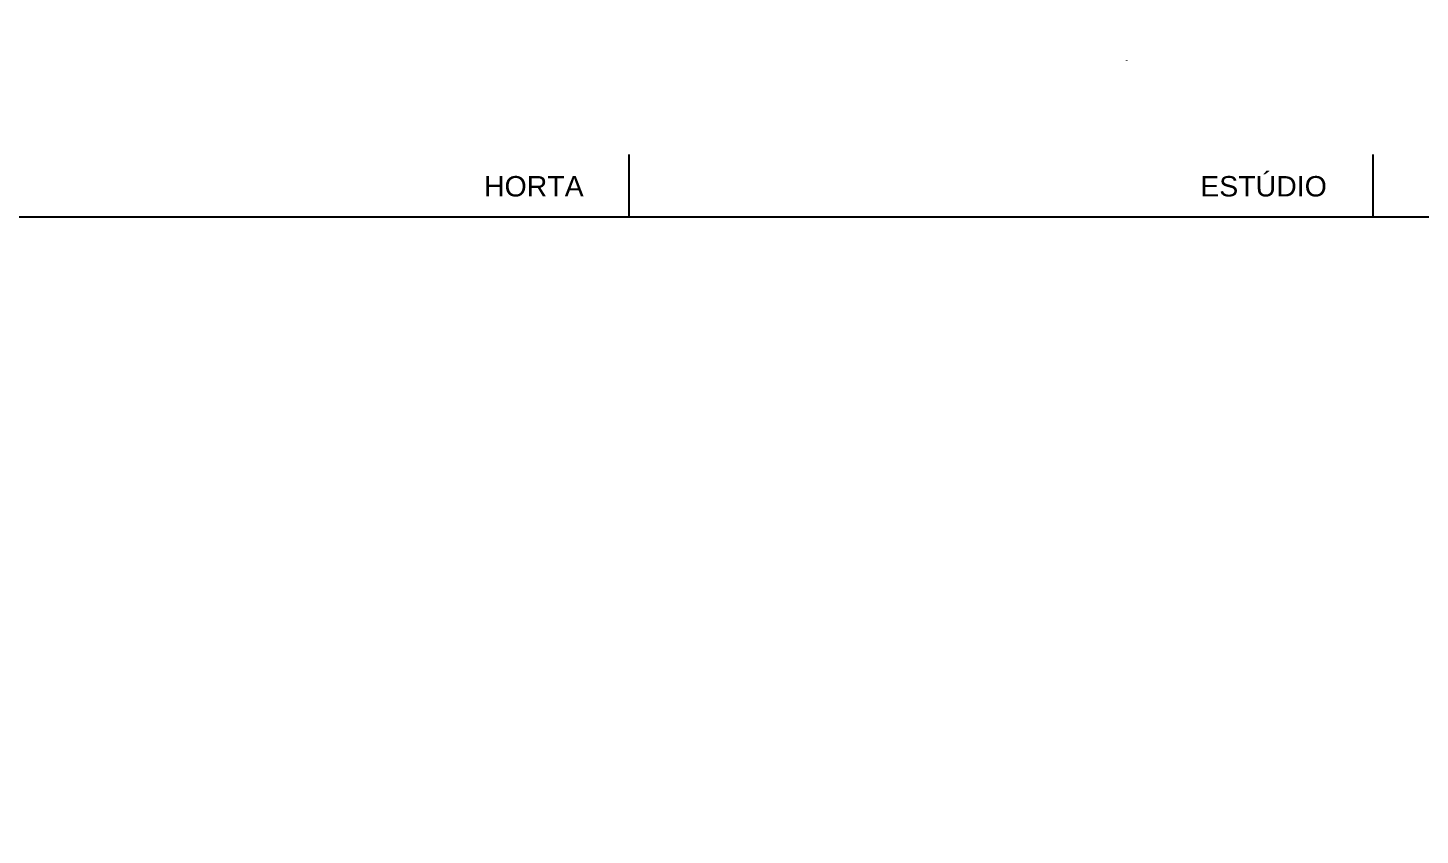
# Model space of a CAD drawing. Header units: metres. Extents: x 0 to 1.05, y 0 to 0.59.
# Drawn here: x 0.532 to 0.7027, y 0.297 to 0.396 of the extents above; entities that cross this region are included whole.
import ezdxf
from ezdxf.xclip import XClip

# ---------------------------------------------------------------- set-up
doc = ezdxf.new("R2010")
doc.units = ezdxf.units.M
doc.header["$MEASUREMENT"] = 0
doc.header["$XCLIPFRAME"] = 0
doc.linetypes.add('Wipeout_Contour', pattern=[1, 0, -1])
doc.layers.add('A-Folha rótulo', color=7, linetype='Continuous')
doc.layers.add('A-Percursos', color=7, linetype='Continuous')
doc.styles.add('GENERATED_STYLE_1', font='')
doc.styles.get('GENERATED_STYLE_1').set_extended_font_data('Swis721 BT')

# ---------------------------------------------------------------- blocks, each defined once
blk = doc.blocks.new('Desenho_1_2', base_point=(-1.335628882777242, -1.184958488912059))
at = {"color": 254, "linetype": 'Wipeout_Contour', "lineweight": 0, "ltscale": 3.864155545903943}
blk.add_wipeout([(0, 0), (1.054999999999999, 0), (1.054999999999999, 0.5939999999999417), (0, 0.5939999999999417)], dxfattribs=at)
at = {"layer": 'A-Percursos', "linetype": 'Continuous', "ltscale": 1000}
for p, q in [((0.6667274879783016, 0.3920284749284733), (0.6667274879783012, 0.392027011249797)), ((0.605700573322723, 0.3804874522417324), (0.605700573322723, 0.3728271443536462)), ((0.6969005794322048, 0.3804874522417324), (0.6969005794322048, 0.3728271443536462)), ((0.04661171128078578, 0.3728271443536462), (0.8278639179958506, 0.3728271443536462))]:
    blk.add_line(p, q, dxfattribs=at)
at = {"layer": 'A-Folha rótulo', "color": 252, "linetype": 'Continuous', "lineweight": 0, "char_height": 0.0025, "attachment_point": 8, "style": 'GENERATED_STYLE_1'}
for s, insert in [('\\A1;{\\fSwis721 BT|b0|i0|c0|p34;HORTA}', (0.594062784969472, 0.3752978145810887)), ('\\A1;{\\fSwis721 BT|b0|i0|c0|p34;ESTÚDIO}', (0.683516914846972, 0.3752978157854027))]:
    blk.add_mtext(s, dxfattribs=dict(at, insert=insert))

msp = doc.modelspace()

# ---------------------------------------------------------------- block references
at = {"color": 55, "linetype": 'Continuous', "lineweight": 0, "ltscale": 1000, "true_color": 0xa79d7c}
ref = msp.add_blockref('Desenho_1_2', (-1.335628882777242, -1.184958488912059), dxfattribs=at)
XClip(ref).set_block_clipping_path([(0, 0), (1.054999999999999, 0.5939999999999417)])

doc.saveas('drawing.dxf')
